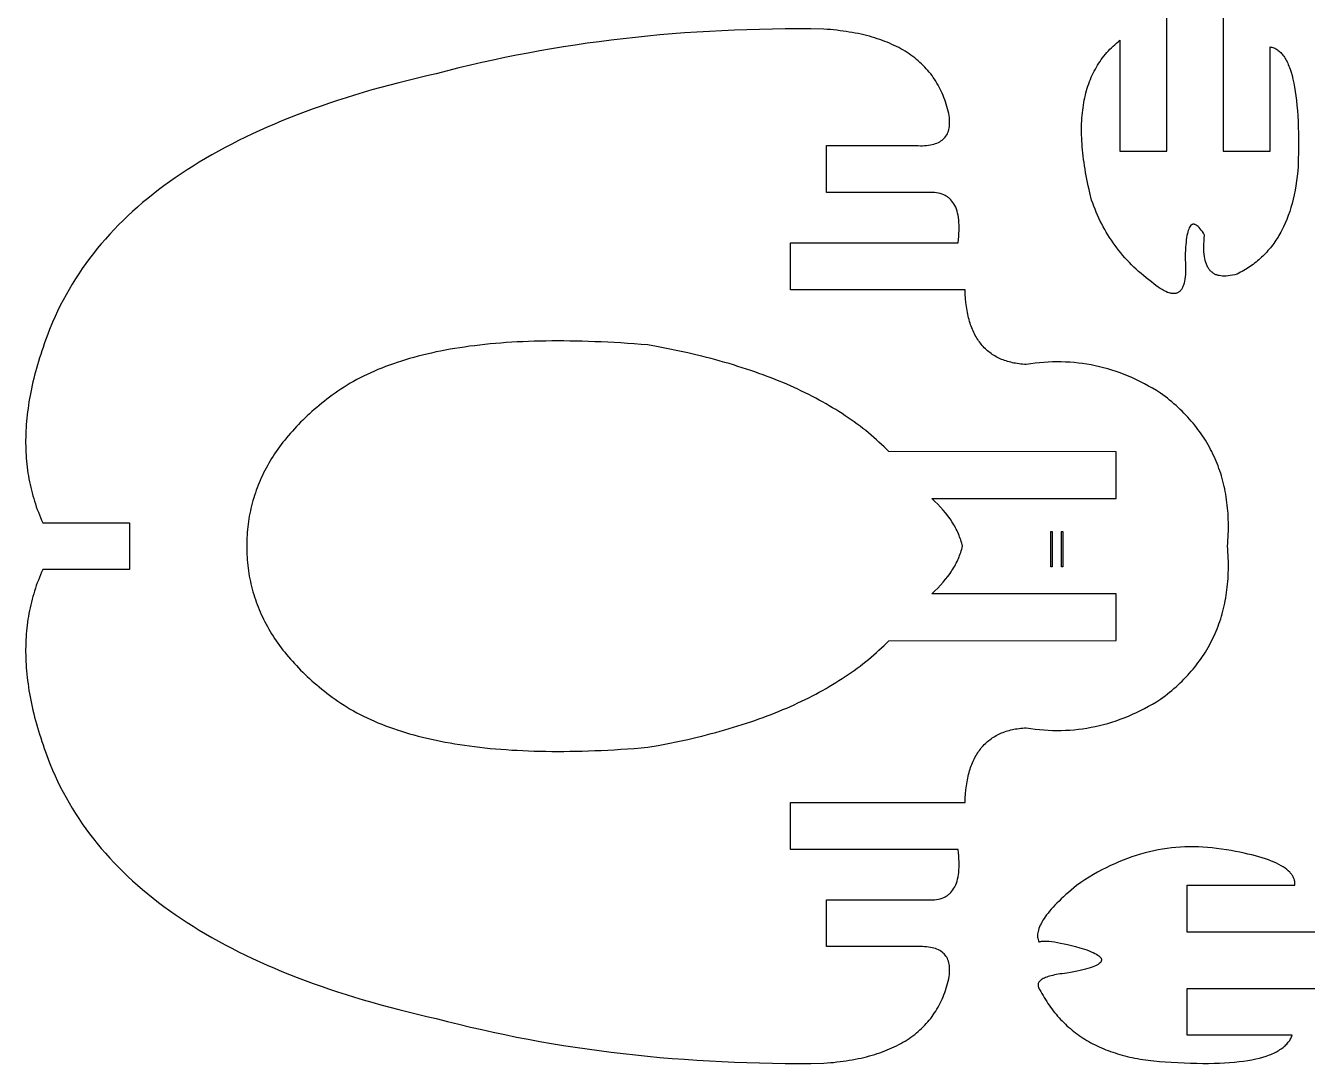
# Model space of a CAD drawing. Extents: x 0.3 to 47.7, y 0.3 to 6.
# Drawn here: x 0.287 to 3.728, y 0.287 to 3.074 of the extents above; entities that cross this region are included whole.
import ezdxf

# ---------------------------------------------------------------- set-up
doc = ezdxf.new("R2010")
doc.units = 0
doc.header["$MEASUREMENT"] = 0
doc.layers.get('0').update_dxf_attribs({"linetype": 'CONTINUOUS'})
doc.layers.add('NUMBERS', color=1, linetype='CONTINUOUS')

msp = doc.modelspace()

# ---------------------------------------------------------------- linework, layer by layer
for points in [[(3.5021, 3.1042), (3.5021, 2.7365), (3.6281, 2.7365), (3.6281, 3.0171), (3.6308, 3.0165), (3.6333, 3.0159), (3.6359, 3.0151), (3.6384, 3.0142), (3.6408, 3.0131), (3.6433, 3.0119), (3.6456, 3.0105), (3.6479, 3.009), (3.6502, 3.0073), (3.6524, 3.0055), (3.6546, 3.0036), (3.6567, 3.0015), (3.6588, 2.9993), (3.6608, 2.9969), (3.6628, 2.9944), (3.6648, 2.9918), (3.6667, 2.989), (3.6685, 2.986), (3.6703, 2.983), (3.6721, 2.9797), (3.6738, 2.9764), (3.6755, 2.9729), (3.6771, 2.9692), (3.6787, 2.9654), (3.6802, 2.9615), (3.6817, 2.9574), (3.6845, 2.9488), (3.6871, 2.9396), (3.6896, 2.9299), (3.6918, 2.9196), (3.6939, 2.9087), (3.6958, 2.8973), (3.6975, 2.8852), (3.699, 2.8726), (3.7004, 2.8595), (3.7015, 2.8457), (3.7025, 2.8314), (3.7033, 2.8165), (3.7039, 2.8011), (3.7043, 2.7851), (3.7045, 2.7685), (3.7045, 2.7513), (3.7044, 2.7335), (3.704, 2.7152), (3.7035, 2.6963), (3.7024, 2.6829), (3.7011, 2.6697), (3.6994, 2.6568), (3.6975, 2.6442), (3.6954, 2.6318), (3.693, 2.6198), (3.6903, 2.608), (3.6874, 2.5966), (3.6842, 2.5854), (3.6808, 2.5745), (3.6771, 2.5639), (3.6731, 2.5535), (3.6689, 2.5435), (3.6644, 2.5337), (3.6597, 2.5243), (3.6572, 2.5197), (3.6547, 2.5151), (3.6521, 2.5106), (3.6495, 2.5062), (3.6467, 2.5019), (3.644, 2.4976), (3.6411, 2.4934), (3.6382, 2.4893), (3.6352, 2.4852), (3.6322, 2.4812), (3.6291, 2.4773), (3.6259, 2.4735), (3.6226, 2.4697), (3.6193, 2.466), (3.616, 2.4624), (3.6125, 2.4588), (3.609, 2.4553), (3.6055, 2.4519), (3.6018, 2.4486), (3.5982, 2.4453), (3.5944, 2.4421), (3.5906, 2.439), (3.5867, 2.4359), (3.5827, 2.4329), (3.5787, 2.43), (3.5746, 2.4272), (3.5705, 2.4244), (3.5663, 2.4217), (3.562, 2.4191), (3.5577, 2.4165), (3.5533, 2.414), (3.5488, 2.4116), (3.5443, 2.4093), (3.5397, 2.407), (3.5334, 2.4052), (3.5273, 2.4038), (3.5214, 2.4026), (3.5158, 2.4018), (3.5104, 2.4013), (3.5053, 2.4011), (3.5003, 2.4013), (3.4957, 2.4018), (3.4912, 2.4026), (3.4891, 2.4031), (3.487, 2.4038), (3.4849, 2.4045), (3.483, 2.4052), (3.4811, 2.4061), (3.4792, 2.407), (3.4774, 2.408), (3.4757, 2.4092), (3.474, 2.4103), (3.4724, 2.4116), (3.4708, 2.4129), (3.4693, 2.4144), (3.4678, 2.4159), (3.4665, 2.4175), (3.4651, 2.4192), (3.4639, 2.4209), (3.4626, 2.4228), (3.4615, 2.4247), (3.4593, 2.4288), (3.4574, 2.4332), (3.4557, 2.4379), (3.4543, 2.443), (3.4531, 2.4484), (3.4521, 2.4541), (3.4513, 2.4601), (3.4508, 2.4665), (3.4505, 2.4732), (3.4504, 2.4802), (3.4506, 2.4876), (3.451, 2.4953), (3.4516, 2.5033), (3.4525, 2.5116), (3.4494, 2.5165), (3.4464, 2.5209), (3.4435, 2.5249), (3.4406, 2.5285), (3.4379, 2.5316), (3.4353, 2.5342), (3.4327, 2.5364), (3.4303, 2.5382), (3.4279, 2.5395), (3.4268, 2.54), (3.4257, 2.5403), (3.4246, 2.5406), (3.4235, 2.5407), (3.4225, 2.5408), (3.4215, 2.5407), (3.4205, 2.5405), (3.4195, 2.5402), (3.4185, 2.5398), (3.4176, 2.5392), (3.4167, 2.5386), (3.4158, 2.5378), (3.415, 2.537), (3.4142, 2.536), (3.4126, 2.5337), (3.4111, 2.531), (3.4097, 2.5278), (3.4084, 2.5241), (3.4072, 2.52), (3.4061, 2.5155), (3.4051, 2.5105), (3.4041, 2.5051), (3.4033, 2.4992), (3.4026, 2.4928), (3.402, 2.4861), (3.4014, 2.4788), (3.401, 2.4711), (3.4006, 2.463), (3.4004, 2.4544), (3.4002, 2.4454), (3.4008, 2.4366), (3.4011, 2.4282), (3.4012, 2.4203), (3.4011, 2.4128), (3.4008, 2.4058), (3.4002, 2.3992), (3.3995, 2.3931), (3.3985, 2.3874), (3.3973, 2.3822), (3.3959, 2.3774), (3.3942, 2.3731), (3.3933, 2.3711), (3.3924, 2.3692), (3.3914, 2.3675), (3.3903, 2.3658), (3.3892, 2.3643), (3.388, 2.3628), (3.3868, 2.3615), (3.3855, 2.3603), (3.3842, 2.3592), (3.3828, 2.3582), (3.3813, 2.3574), (3.3798, 2.3566), (3.3783, 2.356), (3.3767, 2.3554), (3.375, 2.355), (3.3733, 2.3547), (3.3715, 2.3545), (3.3697, 2.3544), (3.3678, 2.3544), (3.3659, 2.3546), (3.3639, 2.3548), (3.3619, 2.3552), (3.3598, 2.3557), (3.3576, 2.3563), (3.3532, 2.3578), (3.3485, 2.3598), (3.3436, 2.3622), (3.3384, 2.365), (3.3331, 2.3684), (3.3276, 2.3721), (3.3218, 2.3763), (3.3158, 2.381), (3.3096, 2.3861), (3.3025, 2.3915), (3.2955, 2.397), (3.2886, 2.4026), (3.2819, 2.4082), (3.2753, 2.414), (3.2689, 2.4199), (3.2626, 2.4258), (3.2564, 2.4319), (3.2504, 2.438), (3.2445, 2.4443), (3.2387, 2.4506), (3.2331, 2.457), (3.2276, 2.4636), (3.2223, 2.4702), (3.217, 2.4769), (3.212, 2.4837), (3.207, 2.4906), (3.2022, 2.4976), (3.1975, 2.5047), (3.193, 2.5119), (3.1886, 2.5192), (3.1843, 2.5266), (3.1802, 2.5341), (3.1762, 2.5417), (3.1724, 2.5493), (3.1687, 2.5571), (3.1651, 2.565), (3.1616, 2.5729), (3.1583, 2.581), (3.1551, 2.5891), (3.1521, 2.5974), (3.1492, 2.6057), (3.1444, 2.6248), (3.1422, 2.6342), (3.1401, 2.6435), (3.1382, 2.6528), (3.1363, 2.6619), (3.1345, 2.6709), (3.1329, 2.6799), (3.1314, 2.6888), (3.13, 2.6975), (3.1287, 2.7062), (3.1275, 2.7148), (3.1265, 2.7233), (3.1255, 2.7317), (3.1247, 2.74), (3.124, 2.7482), (3.1234, 2.7563), (3.1229, 2.7644), (3.1226, 2.7723), (3.1223, 2.7801), (3.1222, 2.7879), (3.1221, 2.7956), (3.1222, 2.8031), (3.1224, 2.8106), (3.1228, 2.818), (3.1232, 2.8253), (3.1238, 2.8325), (3.1244, 2.8396), (3.1252, 2.8466), (3.1261, 2.8536), (3.1271, 2.8604), (3.1283, 2.8672), (3.1295, 2.8738), (3.1309, 2.8804), (3.1324, 2.8868), (3.134, 2.8932), (3.1357, 2.8995), (3.1375, 2.9057), (3.1394, 2.9118), (3.1415, 2.9178), (3.1436, 2.9237), (3.1459, 2.9296), (3.1483, 2.9353), (3.1508, 2.9409), (3.1535, 2.9465), (3.1562, 2.9519), (3.1591, 2.9573), (3.162, 2.9626), (3.1651, 2.9678), (3.1683, 2.9729), (3.1717, 2.9779), (3.1751, 2.9828), (3.1786, 2.9876), (3.1823, 2.9923), (3.1861, 2.9969), (3.19, 3.0015), (3.194, 3.0059), (3.1981, 3.0103), (3.2024, 3.0145), (3.2067, 3.0187), (3.2112, 3.0228), (3.2158, 3.0268), (3.2205, 3.0307), (3.2253, 3.0345), (3.2253, 2.7365), (3.3513, 2.7365), (3.3513, 3.1077)], [(3.7872, 0.6397), (3.4053, 0.6397), (3.4053, 0.7657), (3.6946, 0.7657), (3.6947, 0.7678), (3.6948, 0.7699), (3.6947, 0.772), (3.6946, 0.7741), (3.6943, 0.7761), (3.6939, 0.7782), (3.6934, 0.7802), (3.6928, 0.7822), (3.6921, 0.7842), (3.6913, 0.7861), (3.6904, 0.7881), (3.6893, 0.79), (3.6882, 0.7919), (3.6869, 0.7938), (3.6856, 0.7957), (3.6841, 0.7975), (3.6825, 0.7994), (3.6808, 0.8012), (3.6771, 0.8048), (3.6729, 0.8083), (3.6683, 0.8117), (3.6633, 0.8151), (3.6579, 0.8183), (3.652, 0.8215), (3.6456, 0.8247), (3.6388, 0.8277), (3.6316, 0.8307), (3.624, 0.8336), (3.6159, 0.8365), (3.6074, 0.8393), (3.5984, 0.8419), (3.589, 0.8446), (3.5792, 0.8471), (3.5689, 0.8496), (3.5582, 0.852), (3.5471, 0.8543), (3.5355, 0.8566), (3.5235, 0.8587), (3.511, 0.8608), (3.4981, 0.8629), (3.4848, 0.8648), (3.4725, 0.8663), (3.4603, 0.8674), (3.448, 0.8682), (3.4359, 0.8688), (3.4237, 0.8691), (3.4116, 0.869), (3.3996, 0.8687), (3.3875, 0.8681), (3.3755, 0.8672), (3.3635, 0.866), (3.3516, 0.8645), (3.3397, 0.8627), (3.3278, 0.8606), (3.316, 0.8582), (3.3042, 0.8556), (3.2925, 0.8526), (3.2807, 0.8493), (3.269, 0.8458), (3.2574, 0.842), (3.2457, 0.8378), (3.2341, 0.8334), (3.2226, 0.8287), (3.2111, 0.8237), (3.1996, 0.8184), (3.1881, 0.8128), (3.1767, 0.8069), (3.1653, 0.8007), (3.154, 0.7942), (3.1426, 0.7874), (3.1313, 0.7804), (3.1201, 0.773), (3.1089, 0.7653), (3.1013, 0.759), (3.0939, 0.7528), (3.0869, 0.7467), (3.0801, 0.7406), (3.0737, 0.7347), (3.0675, 0.7289), (3.0616, 0.7232), (3.056, 0.7176), (3.0507, 0.7121), (3.0456, 0.7066), (3.0409, 0.7013), (3.0364, 0.6961), (3.0323, 0.691), (3.0284, 0.686), (3.0248, 0.6811), (3.0215, 0.6763), (3.0184, 0.6716), (3.0157, 0.667), (3.0133, 0.6626), (3.0111, 0.6582), (3.0092, 0.6539), (3.0076, 0.6497), (3.0063, 0.6456), (3.0053, 0.6416), (3.0046, 0.6378), (3.0041, 0.634), (3.004, 0.6303), (3.0041, 0.6268), (3.0045, 0.6233), (3.0052, 0.6199), (3.0062, 0.6167), (3.0075, 0.6135), (3.009, 0.6141), (3.0106, 0.6146), (3.0124, 0.615), (3.0144, 0.6153), (3.0187, 0.6158), (3.0236, 0.6159), (3.0292, 0.6158), (3.0353, 0.6153), (3.0421, 0.6146), (3.0494, 0.6135), (3.0574, 0.6122), (3.0659, 0.6105), (3.0751, 0.6086), (3.0848, 0.6063), (3.0952, 0.6038), (3.1061, 0.6009), (3.1177, 0.5978), (3.1299, 0.5943), (3.1365, 0.592), (3.1427, 0.5897), (3.1483, 0.5874), (3.1534, 0.5851), (3.158, 0.5828), (3.162, 0.5806), (3.1655, 0.5784), (3.1685, 0.5762), (3.171, 0.574), (3.172, 0.573), (3.173, 0.5719), (3.1737, 0.5708), (3.1744, 0.5698), (3.1749, 0.5687), (3.1753, 0.5676), (3.1755, 0.5666), (3.1756, 0.5656), (3.1756, 0.5645), (3.1755, 0.5635), (3.1752, 0.5625), (3.1748, 0.5614), (3.1742, 0.5604), (3.1736, 0.5594), (3.1728, 0.5584), (3.1718, 0.5574), (3.1696, 0.5554), (3.1668, 0.5534), (3.1635, 0.5515), (3.1596, 0.5496), (3.1553, 0.5477), (3.1504, 0.5458), (3.1449, 0.5439), (3.139, 0.5421), (3.1325, 0.5403), (3.1255, 0.5384), (3.118, 0.5367), (3.11, 0.5349), (3.1014, 0.5332), (3.0923, 0.5314), (3.0827, 0.5297), (3.0705, 0.5283), (3.0648, 0.5275), (3.0594, 0.5267), (3.0542, 0.5258), (3.0493, 0.5248), (3.0446, 0.5238), (3.0403, 0.5228), (3.0361, 0.5216), (3.0323, 0.5205), (3.0286, 0.5193), (3.0253, 0.518), (3.0222, 0.5166), (3.0194, 0.5152), (3.0168, 0.5138), (3.0145, 0.5123), (3.0124, 0.5107), (3.0106, 0.5091), (3.0091, 0.5075), (3.0078, 0.5058), (3.0068, 0.504), (3.006, 0.5022), (3.0055, 0.5003), (3.0053, 0.4983), (3.0053, 0.4963), (3.0056, 0.4943), (3.0061, 0.4922), (3.0069, 0.49), (3.008, 0.4878), (3.0093, 0.4856), (3.0109, 0.4833), (3.0127, 0.4809), (3.0157, 0.4753), (3.0188, 0.4698), (3.0219, 0.4643), (3.0252, 0.459), (3.0285, 0.4537), (3.0318, 0.4485), (3.0353, 0.4434), (3.0388, 0.4384), (3.0425, 0.4335), (3.0462, 0.4286), (3.0499, 0.4238), (3.0538, 0.4192), (3.0577, 0.4146), (3.0617, 0.41), (3.0658, 0.4056), (3.07, 0.4013), (3.0742, 0.397), (3.0786, 0.3928), (3.083, 0.3887), (3.0874, 0.3847), (3.092, 0.3808), (3.0966, 0.3769), (3.1014, 0.3731), (3.1062, 0.3695), (3.111, 0.3659), (3.116, 0.3623), (3.121, 0.3589), (3.1261, 0.3556), (3.1313, 0.3523), (3.1366, 0.3491), (3.1419, 0.346), (3.1473, 0.343), (3.1528, 0.3401), (3.1584, 0.3372), (3.1641, 0.3345), (3.1698, 0.3318), (3.1756, 0.3292), (3.1815, 0.3267), (3.1875, 0.3242), (3.1936, 0.3219), (3.1997, 0.3196), (3.2059, 0.3175), (3.2122, 0.3154), (3.2186, 0.3134), (3.225, 0.3114), (3.2315, 0.3096), (3.2381, 0.3078), (3.2448, 0.3061), (3.2516, 0.3045), (3.2584, 0.303), (3.2653, 0.3016), (3.2723, 0.3003), (3.2794, 0.299), (3.2865, 0.2978), (3.2938, 0.2967), (3.3011, 0.2957), (3.3085, 0.2948), (3.3159, 0.294), (3.3311, 0.2925), (3.3466, 0.2914), (3.3624, 0.2907), (3.3804, 0.2896), (3.3979, 0.2888), (3.4148, 0.2881), (3.4313, 0.2877), (3.4473, 0.2875), (3.4628, 0.2875), (3.4777, 0.2877), (3.4922, 0.2882), (3.5061, 0.2888), (3.5196, 0.2897), (3.5325, 0.2908), (3.545, 0.2921), (3.5569, 0.2936), (3.5683, 0.2953), (3.5792, 0.2972), (3.5897, 0.2994), (3.5996, 0.3017), (3.609, 0.3043), (3.6179, 0.3071), (3.6221, 0.3086), (3.6263, 0.3101), (3.6303, 0.3117), (3.6342, 0.3133), (3.6379, 0.315), (3.6415, 0.3168), (3.645, 0.3186), (3.6484, 0.3204), (3.6517, 0.3223), (3.6548, 0.3243), (3.6578, 0.3263), (3.6607, 0.3283), (3.6634, 0.3305), (3.666, 0.3326), (3.6685, 0.3349), (3.6709, 0.3371), (3.6731, 0.3395), (3.6752, 0.3418), (3.6772, 0.3443), (3.6791, 0.3468), (3.6808, 0.3493), (3.6824, 0.3519), (3.6839, 0.3546), (3.6852, 0.3573), (3.6865, 0.36), (3.6876, 0.3629), (3.4053, 0.3629), (3.4053, 0.4888), (3.789, 0.4888)]]:
    msp.add_lwpolyline(points)
for points in [[(2.4299, 0.288), (2.4389, 0.2887), (2.4478, 0.2894), (2.4566, 0.2902), (2.4653, 0.2912), (2.4738, 0.2922), (2.4822, 0.2933), (2.4905, 0.2945), (2.4987, 0.2958), (2.5067, 0.2971), (2.5146, 0.2986), (2.5225, 0.3002), (2.5302, 0.3018), (2.5377, 0.3036), (2.5452, 0.3054), (2.5525, 0.3074), (2.5597, 0.3094), (2.5668, 0.3115), (2.5738, 0.3137), (2.5807, 0.316), (2.5874, 0.3184), (2.594, 0.3209), (2.6005, 0.3235), (2.6069, 0.3262), (2.6132, 0.3289), (2.6193, 0.3318), (2.6253, 0.3347), (2.6312, 0.3378), (2.637, 0.3409), (2.6427, 0.3441), (2.6482, 0.3474), (2.6537, 0.3508), (2.659, 0.3543), (2.6641, 0.3579), (2.6692, 0.3616), (2.6742, 0.3654), (2.679, 0.3692), (2.6837, 0.3732), (2.6883, 0.3773), (2.6928, 0.3814), (2.6971, 0.3856), (2.7013, 0.39), (2.7054, 0.3944), (2.7094, 0.3989), (2.7133, 0.4035), (2.7171, 0.4082), (2.7207, 0.413), (2.7242, 0.4179), (2.7276, 0.4228), (2.7309, 0.4279), (2.734, 0.433), (2.7371, 0.4383), (2.74, 0.4436), (2.7428, 0.4491), (2.7454, 0.4546), (2.748, 0.4602), (2.7504, 0.4659), (2.7527, 0.4717), (2.7549, 0.4776), (2.757, 0.4836), (2.759, 0.4897), (2.7608, 0.4958), (2.7625, 0.5021), (2.7641, 0.5084), (2.7656, 0.5149), (2.7665, 0.5204), (2.7672, 0.5257), (2.7677, 0.5309), (2.768, 0.5358), (2.768, 0.5406), (2.7678, 0.5452), (2.7674, 0.5496), (2.7667, 0.5539), (2.7658, 0.5579), (2.7647, 0.5618), (2.7634, 0.5655), (2.7618, 0.569), (2.7601, 0.5723), (2.7581, 0.5755), (2.7558, 0.5784), (2.7534, 0.5812), (2.7507, 0.5838), (2.7478, 0.5862), (2.7447, 0.5884), (2.7413, 0.5905), (2.7377, 0.5924), (2.7339, 0.5941), (2.7299, 0.5956), (2.7256, 0.5969), (2.7211, 0.598), (2.7164, 0.599), (2.7115, 0.5998), (2.7063, 0.6003), (2.7009, 0.6008), (2.6953, 0.601), (2.6895, 0.601), (2.6834, 0.6009), (2.4375, 0.6009), (2.4375, 0.7269), (2.7097, 0.7269), (2.7158, 0.7266), (2.7216, 0.7267), (2.7273, 0.727), (2.7327, 0.7276), (2.7378, 0.7285), (2.7428, 0.7297), (2.7475, 0.7312), (2.752, 0.733), (2.7562, 0.735), (2.7583, 0.7362), (2.7603, 0.7374), (2.7622, 0.7386), (2.7641, 0.74), (2.7659, 0.7414), (2.7676, 0.7429), (2.7693, 0.7445), (2.771, 0.7461), (2.7741, 0.7496), (2.777, 0.7534), (2.7796, 0.7575), (2.782, 0.7618), (2.7842, 0.7665), (2.7862, 0.7714), (2.7879, 0.7766), (2.7894, 0.7822), (2.7907, 0.788), (2.7917, 0.794), (2.7925, 0.8004), (2.7931, 0.8071), (2.7934, 0.814), (2.7936, 0.8213), (2.7934, 0.8288), (2.7931, 0.8366), (2.7925, 0.8447), (2.7917, 0.8531), (2.7907, 0.8618), (2.3408, 0.8618), (2.3408, 0.9878), (2.8093, 0.9878), (2.8098, 0.9997), (2.8106, 1.0112), (2.8117, 1.0223), (2.813, 1.0331), (2.8147, 1.0436), (2.8157, 1.0486), (2.8167, 1.0536), (2.8178, 1.0585), (2.819, 1.0633), (2.8202, 1.0681), (2.8216, 1.0727), (2.823, 1.0772), (2.8244, 1.0817), (2.826, 1.086), (2.8276, 1.0903), (2.8293, 1.0945), (2.8311, 1.0985), (2.833, 1.1025), (2.8349, 1.1064), (2.8369, 1.1103), (2.839, 1.114), (2.8411, 1.1176), (2.8434, 1.1212), (2.8457, 1.1246), (2.848, 1.128), (2.8505, 1.1312), (2.853, 1.1344), (2.8556, 1.1375), (2.8583, 1.1405), (2.8611, 1.1434), (2.8639, 1.1463), (2.8668, 1.149), (2.8698, 1.1516), (2.8728, 1.1542), (2.876, 1.1566), (2.8792, 1.159), (2.8825, 1.1613), (2.8858, 1.1635), (2.8893, 1.1656), (2.8928, 1.1676), (2.8963, 1.1695), (2.9, 1.1713), (2.9037, 1.173), (2.9075, 1.1747), (2.9114, 1.1762), (2.9154, 1.1777), (2.9194, 1.1791), (2.9235, 1.1804), (2.9277, 1.1816), (2.932, 1.1827), (2.9363, 1.1837), (2.9407, 1.1846), (2.9452, 1.1854), (2.9497, 1.1862), (2.9544, 1.1868), (2.9591, 1.1874), (2.9639, 1.1879), (2.9687, 1.1882), (2.9737, 1.1885), (2.9856, 1.1867), (2.9974, 1.1851), (3.0092, 1.1839), (3.021, 1.1829), (3.0327, 1.1821), (3.0444, 1.1817), (3.056, 1.1815), (3.0676, 1.1815), (3.0792, 1.1819), (3.0907, 1.1825), (3.1022, 1.1834), (3.1136, 1.1846), (3.125, 1.186), (3.1364, 1.1878), (3.1477, 1.1898), (3.159, 1.192), (3.1702, 1.1946), (3.1814, 1.1974), (3.1926, 1.2004), (3.2037, 1.2038), (3.2147, 1.2074), (3.2258, 1.2113), (3.2368, 1.2155), (3.2477, 1.2199), (3.2586, 1.2247), (3.2695, 1.2297), (3.2803, 1.2349), (3.2911, 1.2405), (3.3018, 1.2463), (3.3125, 1.2523), (3.3232, 1.2587), (3.3338, 1.2653), (3.3401, 1.2699), (3.3463, 1.2746), (3.3524, 1.2794), (3.3584, 1.2842), (3.3643, 1.289), (3.37, 1.2939), (3.3757, 1.2989), (3.3812, 1.3039), (3.3866, 1.309), (3.3919, 1.3141), (3.3971, 1.3193), (3.4022, 1.3246), (3.4072, 1.3299), (3.412, 1.3352), (3.4168, 1.3407), (3.4214, 1.3461), (3.426, 1.3517), (3.4304, 1.3573), (3.4347, 1.3629), (3.4389, 1.3686), (3.443, 1.3744), (3.447, 1.3802), (3.4509, 1.3861), (3.4546, 1.392), (3.4583, 1.398), (3.4618, 1.4041), (3.4652, 1.4102), (3.4685, 1.4164), (3.4717, 1.4226), (3.4748, 1.4289), (3.4778, 1.4352), (3.4807, 1.4416), (3.4834, 1.448), (3.4861, 1.4545), (3.4886, 1.4611), (3.491, 1.4677), (3.4934, 1.4744), (3.4956, 1.4811), (3.4977, 1.4879), (3.4996, 1.4948), (3.5015, 1.5017), (3.5033, 1.5087), (3.5049, 1.5157), (3.5064, 1.5228), (3.5079, 1.5299), (3.5092, 1.5371), (3.5104, 1.5443), (3.5115, 1.5516), (3.5125, 1.559), (3.5133, 1.5664), (3.5141, 1.5739), (3.5148, 1.5814), (3.5153, 1.589), (3.5157, 1.5967), (3.516, 1.6044), (3.5162, 1.6121), (3.5163, 1.62), (3.5163, 1.6278), (3.5162, 1.6358), (3.516, 1.6438), (3.5156, 1.6518), (3.5151, 1.6599), (3.5146, 1.6681), (3.5139, 1.6763), (3.5146, 1.6845), (3.5151, 1.6927), (3.5156, 1.7008), (3.516, 1.7088), (3.5162, 1.7168), (3.5163, 1.7248), (3.5163, 1.7326), (3.5162, 1.7405), (3.516, 1.7482), (3.5157, 1.7559), (3.5153, 1.7636), (3.5148, 1.7712), (3.5141, 1.7787), (3.5133, 1.7862), (3.5125, 1.7936), (3.5115, 1.801), (3.5104, 1.8083), (3.5092, 1.8155), (3.5079, 1.8227), (3.5064, 1.8298), (3.5049, 1.8369), (3.5033, 1.8439), (3.5015, 1.8509), (3.4996, 1.8578), (3.4977, 1.8647), (3.4956, 1.8714), (3.4934, 1.8782), (3.491, 1.8849), (3.4886, 1.8915), (3.4861, 1.898), (3.4834, 1.9046), (3.4807, 1.911), (3.4778, 1.9174), (3.4748, 1.9237), (3.4717, 1.93), (3.4685, 1.9362), (3.4652, 1.9424), (3.4618, 1.9485), (3.4583, 1.9546), (3.4546, 1.9606), (3.4509, 1.9665), (3.447, 1.9724), (3.443, 1.9782), (3.4389, 1.984), (3.4347, 1.9897), (3.4304, 1.9953), (3.426, 2.0009), (3.4214, 2.0064), (3.4168, 2.0119), (3.412, 2.0173), (3.4072, 2.0227), (3.4022, 2.028), (3.3971, 2.0333), (3.3919, 2.0385), (3.3866, 2.0436), (3.3812, 2.0487), (3.3757, 2.0537), (3.37, 2.0587), (3.3643, 2.0636), (3.3584, 2.0684), (3.3524, 2.0732), (3.3463, 2.078), (3.3401, 2.0827), (3.3338, 2.0873), (3.3232, 2.0939), (3.3125, 2.1003), (3.3018, 2.1063), (3.2911, 2.1121), (3.2803, 2.1177), (3.2695, 2.1229), (3.2586, 2.1279), (3.2477, 2.1327), (3.2368, 2.1371), (3.2258, 2.1413), (3.2147, 2.1452), (3.2037, 2.1488), (3.1926, 2.1521), (3.1814, 2.1552), (3.1702, 2.158), (3.159, 2.1606), (3.1477, 2.1628), (3.1364, 2.1648), (3.125, 2.1665), (3.1136, 2.168), (3.1022, 2.1692), (3.0907, 2.1701), (3.0792, 2.1707), (3.0676, 2.171), (3.056, 2.1711), (3.0444, 2.1709), (3.0327, 2.1705), (3.021, 2.1697), (3.0092, 2.1687), (2.9974, 2.1674), (2.9856, 2.1659), (2.9737, 2.1641), (2.9687, 2.1644), (2.9639, 2.1647), (2.9591, 2.1652), (2.9544, 2.1658), (2.9497, 2.1664), (2.9452, 2.1672), (2.9407, 2.168), (2.9363, 2.1689), (2.932, 2.1699), (2.9277, 2.171), (2.9235, 2.1722), (2.9194, 2.1735), (2.9154, 2.1749), (2.9114, 2.1763), (2.9075, 2.1779), (2.9037, 2.1795), (2.9, 2.1813), (2.8963, 2.1831), (2.8928, 2.185), (2.8893, 2.187), (2.8858, 2.1891), (2.8825, 2.1913), (2.8792, 2.1936), (2.876, 2.196), (2.8728, 2.1984), (2.8698, 2.201), (2.8668, 2.2036), (2.8639, 2.2063), (2.8611, 2.2092), (2.8583, 2.2121), (2.8556, 2.2151), (2.853, 2.2182), (2.8505, 2.2213), (2.848, 2.2246), (2.8457, 2.228), (2.8434, 2.2314), (2.8411, 2.235), (2.839, 2.2386), (2.8369, 2.2423), (2.8349, 2.2461), (2.833, 2.2501), (2.8311, 2.254), (2.8293, 2.2581), (2.8276, 2.2623), (2.826, 2.2666), (2.8244, 2.2709), (2.823, 2.2754), (2.8216, 2.2799), (2.8202, 2.2845), (2.819, 2.2893), (2.8178, 2.2941), (2.8167, 2.299), (2.8157, 2.304), (2.8147, 2.309), (2.813, 2.3195), (2.8117, 2.3303), (2.8106, 2.3414), (2.8098, 2.3529), (2.8093, 2.3648), (2.3408, 2.3648), (2.3408, 2.4908), (2.7907, 2.4908), (2.7917, 2.4995), (2.7925, 2.5079), (2.7931, 2.516), (2.7934, 2.5238), (2.7936, 2.5313), (2.7934, 2.5386), (2.7931, 2.5455), (2.7925, 2.5522), (2.7917, 2.5586), (2.7907, 2.5646), (2.7894, 2.5704), (2.7879, 2.576), (2.7862, 2.5812), (2.7842, 2.5861), (2.782, 2.5908), (2.7796, 2.5951), (2.777, 2.5992), (2.7741, 2.603), (2.771, 2.6065), (2.7693, 2.6081), (2.7676, 2.6097), (2.7659, 2.6112), (2.7641, 2.6126), (2.7622, 2.614), (2.7603, 2.6152), (2.7583, 2.6164), (2.7562, 2.6176), (2.752, 2.6196), (2.7475, 2.6214), (2.7428, 2.6229), (2.7378, 2.6241), (2.7327, 2.625), (2.7273, 2.6256), (2.7216, 2.6259), (2.7158, 2.626), (2.7097, 2.6257), (2.4375, 2.6257), (2.4375, 2.7517), (2.6834, 2.7517), (2.6895, 2.7516), (2.6953, 2.7516), (2.7009, 2.7518), (2.7063, 2.7523), (2.7115, 2.7528), (2.7164, 2.7536), (2.7211, 2.7546), (2.7256, 2.7557), (2.7299, 2.757), (2.7339, 2.7585), (2.7377, 2.7602), (2.7413, 2.7621), (2.7447, 2.7642), (2.7478, 2.7664), (2.7507, 2.7688), (2.7534, 2.7714), (2.7558, 2.7742), (2.7581, 2.7771), (2.7601, 2.7803), (2.7618, 2.7836), (2.7634, 2.7871), (2.7647, 2.7908), (2.7658, 2.7947), (2.7667, 2.7987), (2.7674, 2.803), (2.7678, 2.8074), (2.768, 2.812), (2.768, 2.8168), (2.7677, 2.8217), (2.7672, 2.8269), (2.7665, 2.8322), (2.7656, 2.8377), (2.7641, 2.8442), (2.7625, 2.8505), (2.7608, 2.8568), (2.759, 2.8629), (2.757, 2.869), (2.7549, 2.875), (2.7527, 2.8809), (2.7504, 2.8867), (2.748, 2.8924), (2.7454, 2.898), (2.7428, 2.9035), (2.74, 2.909), (2.7371, 2.9143), (2.734, 2.9196), (2.7309, 2.9247), (2.7276, 2.9298), (2.7242, 2.9347), (2.7207, 2.9396), (2.7171, 2.9444), (2.7133, 2.9491), (2.7094, 2.9537), (2.7054, 2.9582), (2.7013, 2.9626), (2.6971, 2.967), (2.6928, 2.9712), (2.6883, 2.9753), (2.6837, 2.9794), (2.679, 2.9833), (2.6742, 2.9872), (2.6692, 2.991), (2.6641, 2.9947), (2.659, 2.9983), (2.6537, 3.0018), (2.6482, 3.0052), (2.6427, 3.0085), (2.637, 3.0117), (2.6312, 3.0148), (2.6253, 3.0179), (2.6193, 3.0208), (2.6132, 3.0237), (2.6069, 3.0264), (2.6005, 3.0291), (2.594, 3.0317), (2.5874, 3.0342), (2.5807, 3.0366), (2.5738, 3.0389), (2.5668, 3.0411), (2.5597, 3.0432), (2.5525, 3.0452), (2.5452, 3.0472), (2.5377, 3.049), (2.5302, 3.0508), (2.5225, 3.0524), (2.5146, 3.054), (2.5067, 3.0555), (2.4987, 3.0568), (2.4905, 3.0581), (2.4822, 3.0593), (2.4738, 3.0604), (2.4653, 3.0614), (2.4566, 3.0624), (2.4478, 3.0632), (2.4389, 3.0639), (2.4299, 3.0646), (2.3953, 3.065), (2.3607, 3.0651), (2.3263, 3.065), (2.2921, 3.0645), (2.2579, 3.0639), (2.224, 3.0629), (2.1901, 3.0617), (2.1564, 3.0602), (2.1229, 3.0585), (2.0895, 3.0565), (2.0562, 3.0542), (2.023, 3.0517), (1.9901, 3.0489), (1.9572, 3.0458), (1.9245, 3.0424), (1.8919, 3.0388), (1.8595, 3.0349), (1.8272, 3.0308), (1.7951, 3.0264), (1.7631, 3.0217), (1.7312, 3.0167), (1.6995, 3.0115), (1.6679, 3.006), (1.6364, 3.0003), (1.6051, 2.9943), (1.574, 2.988), (1.543, 2.9814), (1.5121, 2.9746), (1.4813, 2.9675), (1.4507, 2.9602), (1.4203, 2.9526), (1.39, 2.9447), (1.3644, 2.9389), (1.3391, 2.933), (1.3141, 2.9269), (1.2894, 2.9207), (1.265, 2.9143), (1.241, 2.9078), (1.2172, 2.9012), (1.1937, 2.8944), (1.1705, 2.8874), (1.1477, 2.8803), (1.1251, 2.873), (1.1028, 2.8657), (1.0809, 2.8581), (1.0592, 2.8504), (1.0378, 2.8426), (1.0168, 2.8346), (0.996, 2.8264), (0.9755, 2.8182), (0.9554, 2.8097), (0.9355, 2.8012), (0.9159, 2.7924), (0.8967, 2.7836), (0.8777, 2.7745), (0.8591, 2.7654), (0.8407, 2.756), (0.8227, 2.7466), (0.8049, 2.737), (0.7875, 2.7272), (0.7703, 2.7173), (0.7535, 2.7072), (0.7369, 2.697), (0.7207, 2.6867), (0.7047, 2.6762), (0.6891, 2.6655), (0.6737, 2.6548), (0.6587, 2.6438), (0.644, 2.6327), (0.6295, 2.6215), (0.6154, 2.6101), (0.6016, 2.5986), (0.588, 2.5869), (0.5748, 2.5751), (0.5619, 2.5631), (0.5492, 2.551), (0.5369, 2.5387), (0.5249, 2.5263), (0.5132, 2.5137), (0.5017, 2.501), (0.4906, 2.4881), (0.4798, 2.4751), (0.4693, 2.462), (0.459, 2.4487), (0.4491, 2.4352), (0.4395, 2.4216), (0.4302, 2.4079), (0.4212, 2.394), (0.4125, 2.3799), (0.4041, 2.3657), (0.3959, 2.3514), (0.3881, 2.3369), (0.3806, 2.3223), (0.3734, 2.3075), (0.3665, 2.2926), (0.3599, 2.2775), (0.352, 2.258), (0.3482, 2.2483), (0.3445, 2.2386), (0.341, 2.229), (0.3376, 2.2195), (0.3342, 2.2099), (0.331, 2.2005), (0.3279, 2.191), (0.3249, 2.1816), (0.3221, 2.1723), (0.3193, 2.163), (0.3167, 2.1537), (0.3141, 2.1445), (0.3117, 2.1353), (0.3094, 2.1262), (0.3072, 2.1171), (0.3052, 2.1081), (0.3032, 2.0991), (0.3014, 2.0901), (0.2997, 2.0812), (0.298, 2.0723), (0.2965, 2.0635), (0.2952, 2.0547), (0.2939, 2.046), (0.2927, 2.0373), (0.2917, 2.0287), (0.2908, 2.02), (0.29, 2.0115), (0.2893, 2.003), (0.2887, 1.9945), (0.2882, 1.9861), (0.2879, 1.9777), (0.2876, 1.9693), (0.2875, 1.961), (0.2875, 1.9528), (0.2876, 1.9446), (0.2878, 1.9364), (0.2882, 1.9283), (0.2886, 1.9202), (0.2892, 1.9121), (0.2898, 1.9041), (0.2906, 1.8962), (0.2915, 1.8883), (0.2926, 1.8804), (0.2937, 1.8726), (0.2949, 1.8648), (0.2963, 1.8571), (0.2978, 1.8494), (0.2994, 1.8418), (0.3011, 1.8342), (0.3029, 1.8266), (0.3048, 1.8191), (0.3069, 1.8116), (0.3091, 1.8042), (0.3113, 1.7968), (0.3137, 1.7895), (0.3162, 1.7822), (0.3189, 1.7749), (0.3216, 1.7677), (0.3245, 1.7605), (0.3274, 1.7534), (0.3305, 1.7463), (0.3337, 1.7393), (0.5662, 1.7393), (0.5662, 1.6133), (0.3337, 1.6133), (0.3305, 1.6063), (0.3274, 1.5992), (0.3245, 1.5921), (0.3216, 1.5849), (0.3189, 1.5777), (0.3162, 1.5704), (0.3137, 1.5631), (0.3113, 1.5558), (0.3091, 1.5484), (0.3069, 1.541), (0.3048, 1.5335), (0.3029, 1.526), (0.3011, 1.5184), (0.2994, 1.5108), (0.2978, 1.5032), (0.2963, 1.4955), (0.2949, 1.4878), (0.2937, 1.48), (0.2926, 1.4722), (0.2915, 1.4643), (0.2906, 1.4564), (0.2898, 1.4484), (0.2892, 1.4405), (0.2886, 1.4324), (0.2882, 1.4243), (0.2878, 1.4162), (0.2876, 1.408), (0.2875, 1.3998), (0.2875, 1.3916), (0.2876, 1.3833), (0.2879, 1.3749), (0.2882, 1.3665), (0.2887, 1.3581), (0.2893, 1.3496), (0.29, 1.3411), (0.2908, 1.3325), (0.2917, 1.3239), (0.2927, 1.3153), (0.2939, 1.3066), (0.2952, 1.2979), (0.2965, 1.2891), (0.298, 1.2803), (0.2997, 1.2714), (0.3014, 1.2625), (0.3032, 1.2535), (0.3052, 1.2445), (0.3072, 1.2355), (0.3094, 1.2264), (0.3117, 1.2173), (0.3141, 1.2081), (0.3167, 1.1989), (0.3193, 1.1896), (0.3221, 1.1803), (0.3249, 1.171), (0.3279, 1.1616), (0.331, 1.1521), (0.3342, 1.1427), (0.3376, 1.1331), (0.341, 1.1236), (0.3445, 1.114), (0.3482, 1.1043), (0.352, 1.0946), (0.3599, 1.0751), (0.3665, 1.06), (0.3734, 1.0451), (0.3806, 1.0303), (0.3881, 1.0157), (0.3959, 1.0012), (0.4041, 0.9868), (0.4125, 0.9727), (0.4212, 0.9586), (0.4302, 0.9447), (0.4395, 0.931), (0.4491, 0.9174), (0.459, 0.9039), (0.4693, 0.8906), (0.4798, 0.8775), (0.4906, 0.8645), (0.5017, 0.8516), (0.5132, 0.8389), (0.5249, 0.8263), (0.5369, 0.8139), (0.5492, 0.8016), (0.5619, 0.7895), (0.5748, 0.7775), (0.588, 0.7657), (0.6016, 0.754), (0.6154, 0.7425), (0.6295, 0.7311), (0.644, 0.7199), (0.6587, 0.7088), (0.6737, 0.6978), (0.6891, 0.687), (0.7047, 0.6764), (0.7207, 0.6659), (0.7369, 0.6556), (0.7535, 0.6453), (0.7703, 0.6353), (0.7875, 0.6254), (0.8049, 0.6156), (0.8227, 0.606), (0.8407, 0.5965), (0.8591, 0.5872), (0.8777, 0.5781), (0.8967, 0.569), (0.9159, 0.5602), (0.9355, 0.5514), (0.9554, 0.5429), (0.9755, 0.5344), (0.996, 0.5261), (1.0168, 0.518), (1.0378, 0.51), (1.0592, 0.5022), (1.0809, 0.4945), (1.1028, 0.4869), (1.1251, 0.4795), (1.1477, 0.4723), (1.1705, 0.4652), (1.1937, 0.4582), (1.2172, 0.4514), (1.241, 0.4448), (1.265, 0.4383), (1.2894, 0.4319), (1.3141, 0.4257), (1.3391, 0.4196), (1.3644, 0.4137), (1.39, 0.4079), (1.4203, 0.4), (1.4507, 0.3924), (1.4813, 0.3851), (1.5121, 0.378), (1.543, 0.3712), (1.574, 0.3646), (1.6051, 0.3583), (1.6364, 0.3523), (1.6679, 0.3466), (1.6995, 0.3411), (1.7312, 0.3359), (1.7631, 0.3309), (1.7951, 0.3262), (1.8272, 0.3218), (1.8595, 0.3177), (1.8919, 0.3138), (1.9245, 0.3102), (1.9572, 0.3068), (1.9901, 0.3037), (2.023, 0.3009), (2.0562, 0.2984), (2.0895, 0.2961), (2.1229, 0.2941), (2.1564, 0.2924), (2.1901, 0.2909), (2.224, 0.2897), (2.2579, 0.2887), (2.2921, 0.288), (2.3263, 0.2876), (2.3607, 0.2875), (2.3953, 0.2876)], [(2.6048, 1.4225), (3.2146, 1.4227), (3.2146, 1.5487), (2.7202, 1.5487), (2.7284, 1.5563), (2.7362, 1.5639), (2.7435, 1.5716), (2.7505, 1.5794), (2.7571, 1.5872), (2.7633, 1.595), (2.769, 1.6029), (2.7717, 1.6069), (2.7743, 1.6109), (2.7769, 1.6149), (2.7793, 1.6189), (2.7816, 1.6229), (2.7838, 1.6269), (2.7859, 1.631), (2.7879, 1.635), (2.7898, 1.6391), (2.7916, 1.6432), (2.7933, 1.6473), (2.7949, 1.6514), (2.7964, 1.6555), (2.7978, 1.6596), (2.7991, 1.6638), (2.8003, 1.6679), (2.8013, 1.6721), (2.8023, 1.6763), (2.8013, 1.6805), (2.8003, 1.6847), (2.7991, 1.6888), (2.7978, 1.693), (2.7964, 1.6971), (2.7949, 1.7012), (2.7933, 1.7053), (2.7916, 1.7094), (2.7898, 1.7135), (2.7879, 1.7176), (2.7859, 1.7216), (2.7838, 1.7257), (2.7816, 1.7297), (2.7793, 1.7337), (2.7769, 1.7377), (2.7743, 1.7417), (2.7717, 1.7457), (2.769, 1.7497), (2.7633, 1.7576), (2.7571, 1.7654), (2.7505, 1.7732), (2.7435, 1.781), (2.7362, 1.7887), (2.7284, 1.7963), (2.7202, 1.8039), (3.2146, 1.8039), (3.2146, 1.9299), (2.6048, 1.9301), (2.5983, 1.9366), (2.5918, 1.9431), (2.5851, 1.9494), (2.5783, 1.9558), (2.5714, 1.962), (2.5643, 1.9682), (2.5572, 1.9743), (2.5499, 1.9804), (2.5426, 1.9864), (2.5351, 1.9923), (2.5274, 1.9982), (2.5197, 2.004), (2.5119, 2.0098), (2.5039, 2.0154), (2.4958, 2.021), (2.4877, 2.0266), (2.4793, 2.0321), (2.4709, 2.0375), (2.4624, 2.0428), (2.4537, 2.0481), (2.445, 2.0533), (2.4361, 2.0585), (2.4271, 2.0636), (2.4179, 2.0686), (2.4087, 2.0736), (2.3994, 2.0785), (2.3899, 2.0833), (2.3803, 2.0881), (2.3706, 2.0928), (2.3608, 2.0974), (2.3508, 2.102), (2.3408, 2.1065), (2.3306, 2.1109), (2.3204, 2.1153), (2.31, 2.1196), (2.2994, 2.1238), (2.2888, 2.128), (2.2781, 2.1321), (2.2672, 2.1362), (2.2562, 2.1402), (2.2451, 2.1441), (2.2339, 2.148), (2.2226, 2.1518), (2.2111, 2.1555), (2.1996, 2.1591), (2.1879, 2.1627), (2.1761, 2.1663), (2.1642, 2.1697), (2.1522, 2.1732), (2.14, 2.1765), (2.1278, 2.1798), (2.1154, 2.183), (2.1029, 2.1861), (2.0903, 2.1892), (2.0648, 2.1952), (2.0387, 2.2009), (2.0123, 2.2063), (1.9853, 2.2115), (1.9579, 2.2164), (1.9395, 2.2179), (1.9213, 2.2193), (1.9033, 2.2206), (1.8854, 2.2218), (1.8677, 2.2228), (1.8502, 2.2238), (1.8328, 2.2246), (1.8156, 2.2253), (1.7986, 2.2259), (1.7817, 2.2264), (1.765, 2.2268), (1.7485, 2.2271), (1.7321, 2.2273), (1.7159, 2.2273), (1.6998, 2.2272), (1.684, 2.2271), (1.6683, 2.2268), (1.6527, 2.2264), (1.6374, 2.2259), (1.6222, 2.2253), (1.6071, 2.2245), (1.5923, 2.2237), (1.5775, 2.2227), (1.563, 2.2217), (1.5486, 2.2205), (1.5344, 2.2192), (1.5204, 2.2178), (1.5065, 2.2163), (1.4928, 2.2146), (1.4793, 2.2129), (1.4659, 2.211), (1.4527, 2.2091), (1.4397, 2.207), (1.4268, 2.2048), (1.4141, 2.2025), (1.4015, 2.2001), (1.3892, 2.1976), (1.377, 2.1949), (1.3649, 2.1922), (1.3531, 2.1893), (1.3413, 2.1863), (1.3298, 2.1832), (1.3184, 2.1801), (1.3072, 2.1767), (1.2962, 2.1733), (1.2853, 2.1698), (1.2746, 2.1661), (1.2641, 2.1624), (1.2537, 2.1585), (1.2435, 2.1545), (1.2334, 2.1504), (1.2236, 2.1462), (1.2139, 2.1419), (1.2043, 2.1375), (1.1949, 2.1329), (1.1857, 2.1283), (1.1767, 2.1235), (1.1678, 2.1187), (1.1591, 2.1137), (1.1506, 2.1086), (1.1422, 2.1034), (1.134, 2.098), (1.1259, 2.0926), (1.1181, 2.087), (1.1107, 2.0817), (1.1035, 2.0763), (1.0964, 2.0708), (1.0894, 2.0654), (1.0825, 2.0599), (1.0757, 2.0543), (1.069, 2.0488), (1.0625, 2.0432), (1.0561, 2.0375), (1.0498, 2.0319), (1.0436, 2.0262), (1.0375, 2.0205), (1.0315, 2.0147), (1.0257, 2.0089), (1.02, 2.0031), (1.0144, 1.9972), (1.0089, 1.9913), (1.0035, 1.9854), (0.9982, 1.9794), (0.9931, 1.9734), (0.988, 1.9673), (0.9831, 1.9613), (0.9783, 1.9552), (0.9736, 1.949), (0.969, 1.9429), (0.9646, 1.9367), (0.9603, 1.9304), (0.956, 1.9242), (0.9519, 1.9179), (0.9479, 1.9115), (0.944, 1.9052), (0.9403, 1.8988), (0.9366, 1.8923), (0.9331, 1.8859), (0.9297, 1.8794), (0.9264, 1.8728), (0.9232, 1.8663), (0.9201, 1.8597), (0.9172, 1.853), (0.9144, 1.8464), (0.9116, 1.8397), (0.909, 1.8329), (0.9065, 1.8262), (0.9042, 1.8194), (0.9019, 1.8125), (0.8998, 1.8056), (0.8978, 1.7987), (0.8958, 1.7918), (0.894, 1.7848), (0.8924, 1.7778), (0.8908, 1.7708), (0.8894, 1.7637), (0.888, 1.7566), (0.8868, 1.7495), (0.8857, 1.7423), (0.8847, 1.7351), (0.8839, 1.7279), (0.8831, 1.7206), (0.8825, 1.7133), (0.882, 1.706), (0.8815, 1.6986), (0.8813, 1.6912), (0.8811, 1.6838), (0.881, 1.6763), (0.8811, 1.6688), (0.8813, 1.6614), (0.8815, 1.654), (0.882, 1.6466), (0.8825, 1.6393), (0.8831, 1.632), (0.8839, 1.6247), (0.8847, 1.6175), (0.8857, 1.6103), (0.8868, 1.6031), (0.888, 1.596), (0.8894, 1.5889), (0.8908, 1.5818), (0.8924, 1.5748), (0.894, 1.5678), (0.8958, 1.5608), (0.8978, 1.5538), (0.8998, 1.5469), (0.9019, 1.5401), (0.9042, 1.5332), (0.9065, 1.5264), (0.909, 1.5197), (0.9116, 1.5129), (0.9144, 1.5062), (0.9172, 1.4996), (0.9201, 1.4929), (0.9232, 1.4863), (0.9264, 1.4798), (0.9297, 1.4732), (0.9331, 1.4667), (0.9366, 1.4603), (0.9403, 1.4538), (0.944, 1.4474), (0.9479, 1.4411), (0.9519, 1.4347), (0.956, 1.4284), (0.9603, 1.4221), (0.9646, 1.4159), (0.969, 1.4097), (0.9736, 1.4035), (0.9783, 1.3974), (0.9831, 1.3913), (0.988, 1.3852), (0.9931, 1.3792), (0.9982, 1.3732), (1.0035, 1.3672), (1.0089, 1.3613), (1.0144, 1.3554), (1.02, 1.3495), (1.0257, 1.3437), (1.0315, 1.3379), (1.0375, 1.3321), (1.0436, 1.3264), (1.0498, 1.3207), (1.0561, 1.315), (1.0625, 1.3094), (1.069, 1.3038), (1.0757, 1.2982), (1.0825, 1.2927), (1.0894, 1.2872), (1.0964, 1.2818), (1.1035, 1.2763), (1.1107, 1.2709), (1.1181, 1.2656), (1.1259, 1.26), (1.134, 1.2546), (1.1422, 1.2492), (1.1506, 1.244), (1.1591, 1.2389), (1.1678, 1.2339), (1.1767, 1.2291), (1.1857, 1.2243), (1.1949, 1.2196), (1.2043, 1.2151), (1.2139, 1.2107), (1.2236, 1.2064), (1.2334, 1.2022), (1.2435, 1.1981), (1.2537, 1.1941), (1.2641, 1.1902), (1.2746, 1.1865), (1.2853, 1.1828), (1.2962, 1.1793), (1.3072, 1.1759), (1.3184, 1.1725), (1.3298, 1.1693), (1.3413, 1.1663), (1.3531, 1.1633), (1.3649, 1.1604), (1.377, 1.1577), (1.3892, 1.155), (1.4015, 1.1525), (1.4141, 1.1501), (1.4268, 1.1478), (1.4397, 1.1456), (1.4527, 1.1435), (1.4659, 1.1416), (1.4793, 1.1397), (1.4928, 1.138), (1.5065, 1.1363), (1.5204, 1.1348), (1.5344, 1.1334), (1.5486, 1.1321), (1.563, 1.1309), (1.5775, 1.1299), (1.5923, 1.1289), (1.6071, 1.1281), (1.6222, 1.1273), (1.6374, 1.1267), (1.6527, 1.1262), (1.6683, 1.1258), (1.684, 1.1255), (1.6998, 1.1253), (1.7159, 1.1253), (1.7321, 1.1253), (1.7485, 1.1255), (1.765, 1.1258), (1.7817, 1.1262), (1.7986, 1.1267), (1.8156, 1.1273), (1.8328, 1.128), (1.8502, 1.1288), (1.8677, 1.1298), (1.8854, 1.1308), (1.9033, 1.132), (1.9213, 1.1333), (1.9395, 1.1347), (1.9579, 1.1362), (1.9853, 1.1411), (2.0123, 1.1463), (2.0387, 1.1517), (2.0648, 1.1574), (2.0903, 1.1634), (2.1029, 1.1665), (2.1154, 1.1696), (2.1278, 1.1728), (2.14, 1.1761), (2.1522, 1.1794), (2.1642, 1.1828), (2.1761, 1.1863), (2.1879, 1.1898), (2.1996, 1.1934), (2.2111, 1.1971), (2.2226, 1.2008), (2.2339, 1.2046), (2.2451, 1.2085), (2.2562, 1.2124), (2.2672, 1.2164), (2.2781, 1.2205), (2.2888, 1.2246), (2.2994, 1.2287), (2.31, 1.233), (2.3204, 1.2373), (2.3306, 1.2417), (2.3408, 1.2461), (2.3508, 1.2506), (2.3608, 1.2552), (2.3706, 1.2598), (2.3803, 1.2645), (2.3899, 1.2693), (2.3994, 1.2741), (2.4087, 1.279), (2.4179, 1.284), (2.4271, 1.289), (2.4361, 1.2941), (2.445, 1.2993), (2.4537, 1.3045), (2.4624, 1.3098), (2.4709, 1.3151), (2.4793, 1.3205), (2.4877, 1.326), (2.4958, 1.3316), (2.5039, 1.3372), (2.5119, 1.3428), (2.5197, 1.3486), (2.5274, 1.3544), (2.5351, 1.3603), (2.5426, 1.3662), (2.5499, 1.3722), (2.5572, 1.3782), (2.5643, 1.3844), (2.5714, 1.3906), (2.5783, 1.3968), (2.5851, 1.4032), (2.5918, 1.4095), (2.5983, 1.416)]]:
    msp.add_lwpolyline(points, close=True)
at = {"layer": 'NUMBERS'}
for points in [[(3.0428, 1.6205), (3.0394, 1.6205), (3.0394, 1.7158), (3.0428, 1.7158)], [(3.072, 1.6205), (3.0686, 1.6205), (3.0686, 1.7158), (3.072, 1.7158)]]:
    msp.add_lwpolyline(points, close=True, dxfattribs=at)

doc.saveas('drawing.dxf')
